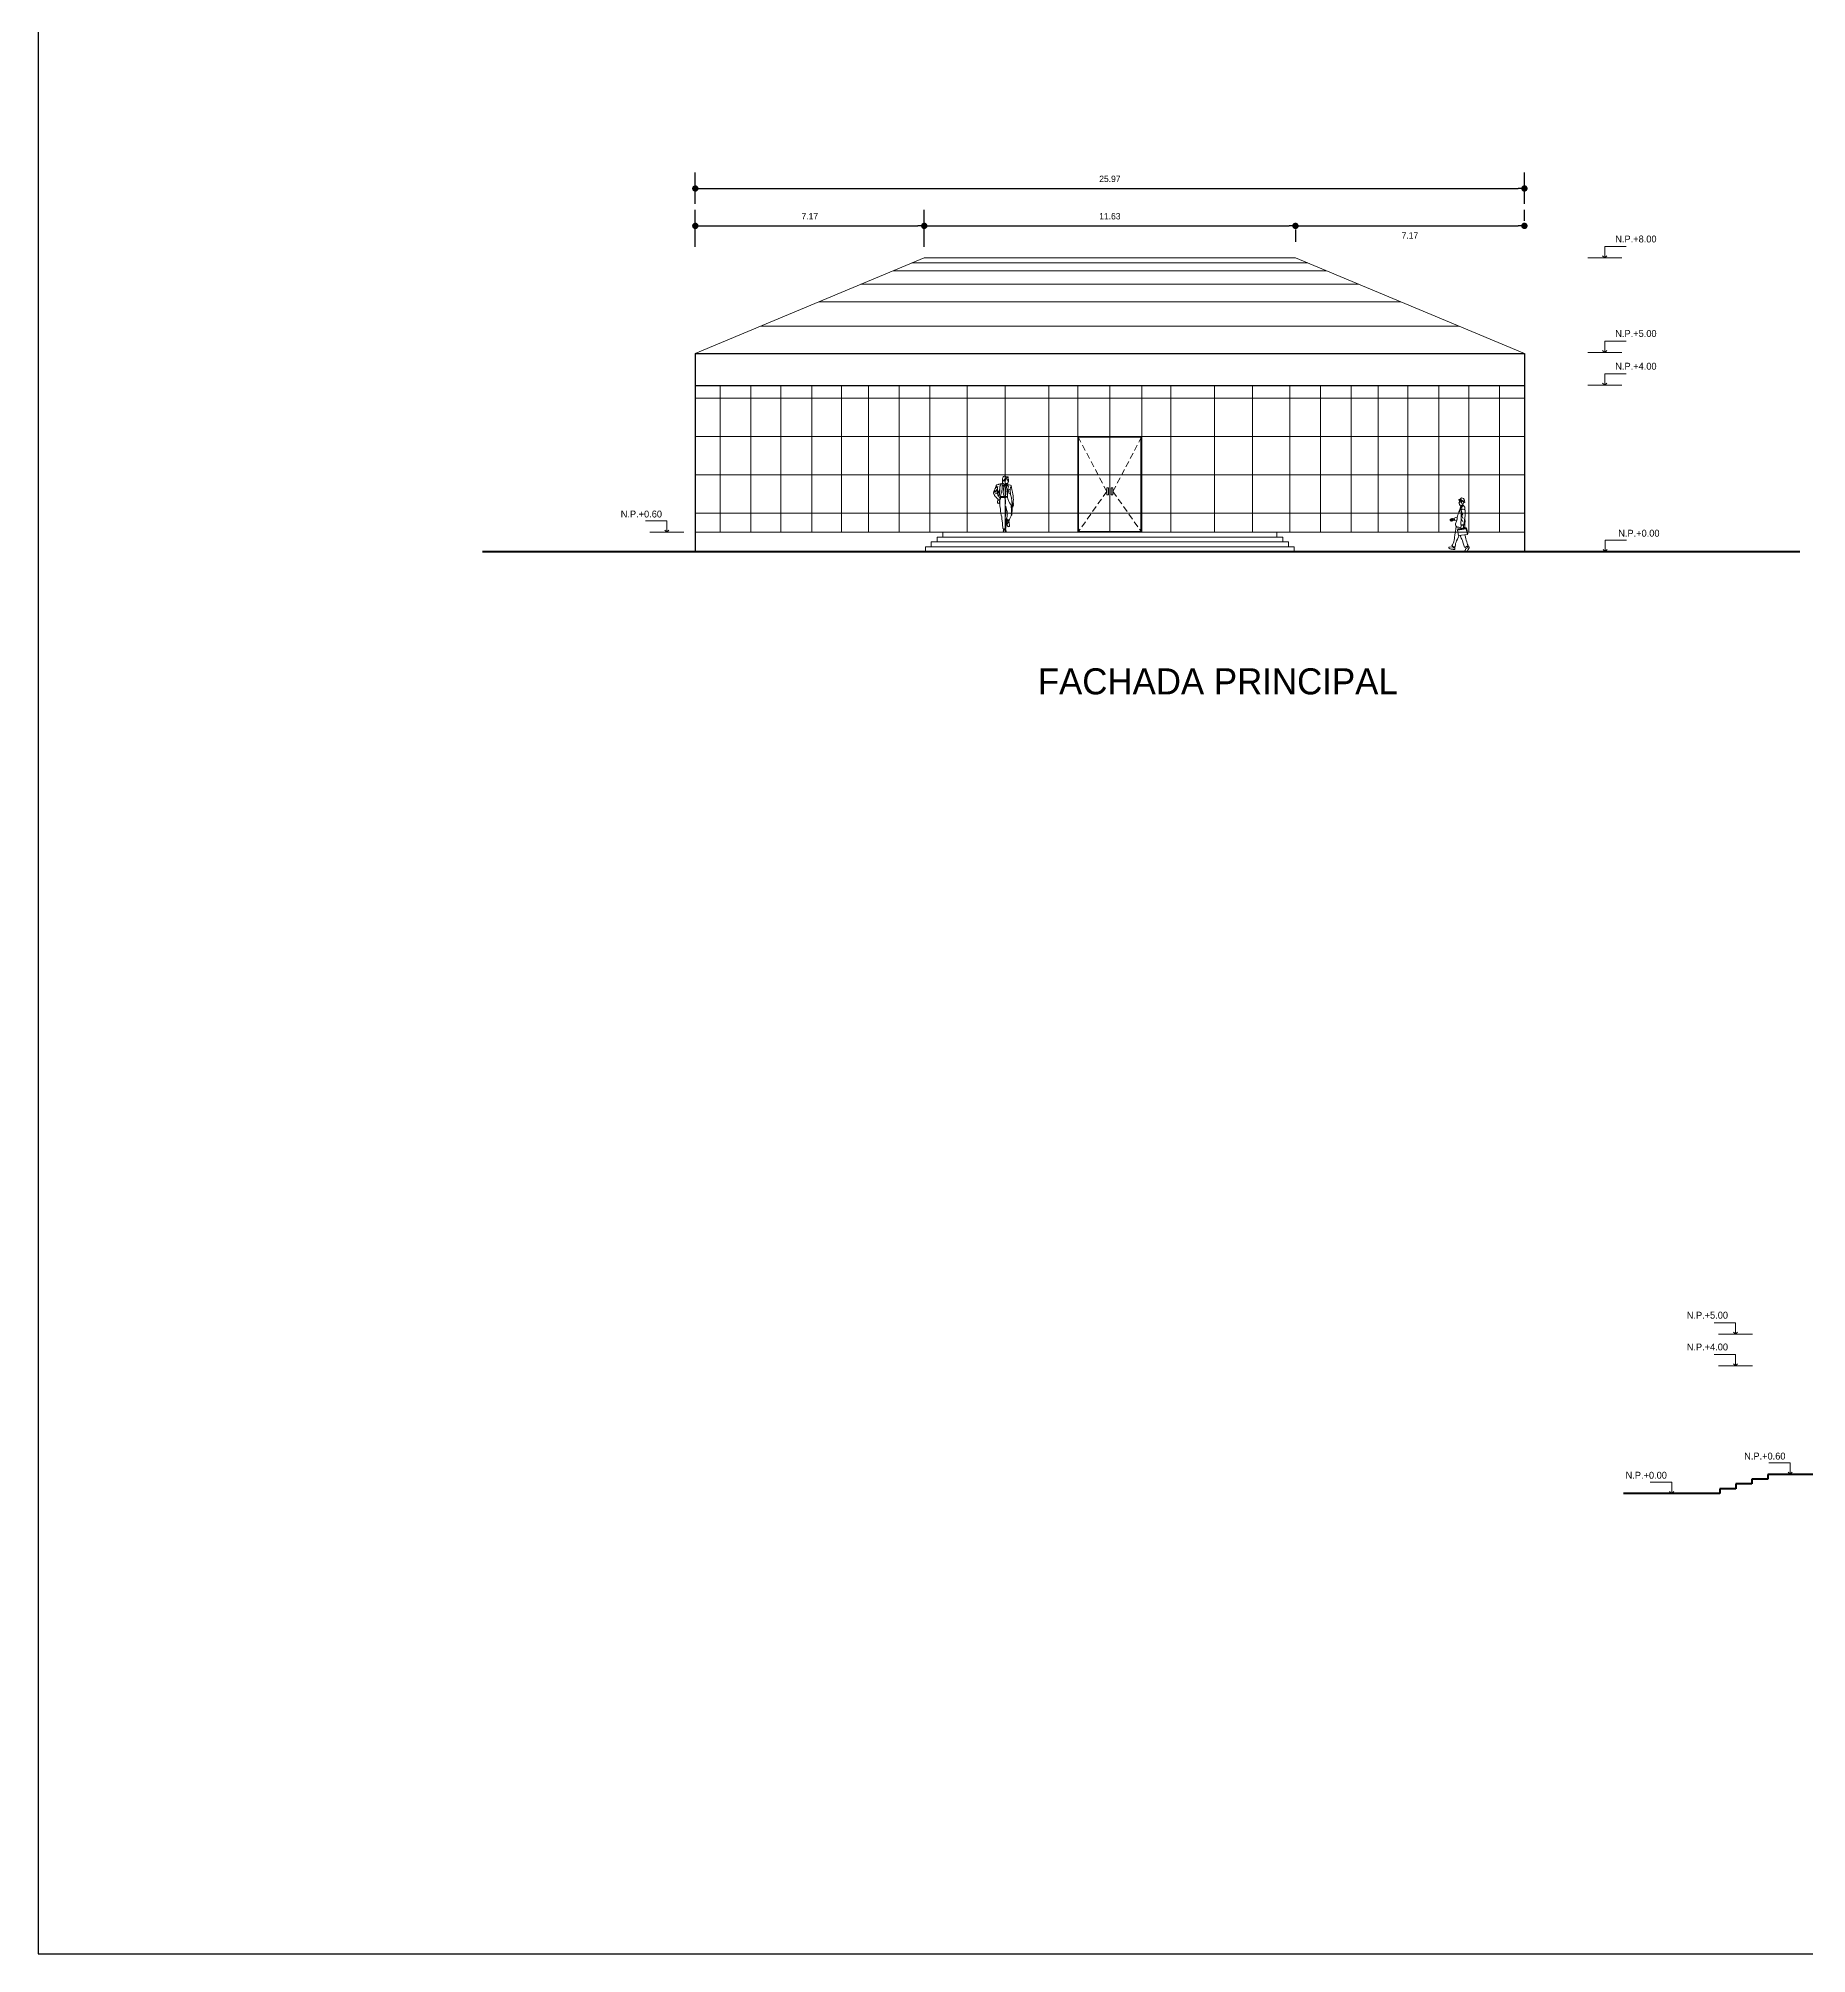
# Model space of a CAD drawing. Header units: millimetres. Extents: x 291 to 670, y 42 to 304.
# Drawn here: x 290.6 to 346, y 183.7 to 243.7 of the extents above; entities that cross this region are included whole.
import ezdxf

# ---------------------------------------------------------------- set-up
doc = ezdxf.new("R2010")
doc.units = ezdxf.units.MM
doc.linetypes.add('ACAD_ISO04W100', pattern=[30, 24, -3, 0, -3])
doc.linetypes.add('DASHED2', pattern=[9.525, 6.35, -3.175])
doc.layers.get('0').update_dxf_attribs({"lineweight": 5})
for name, color, linetype, lineweight in [('eje', 8, 'ACAD_ISO04W100', 13), ('escaleras', 3, 'Continuous', 15), ('muebles', 2, 'Continuous', 13), ('muro', 1, 'Continuous', 25), ('trr', 11, 'Continuous', 40), ('vent', 4, 'ACAD_ISO04W100', 13)]:
    doc.layers.add(name, color=color, linetype=linetype, lineweight=lineweight)
doc.dimstyles.new('cota1', dxfattribs={"dimtxt": 0.3, "dimasz": 0.3, "dimexe": 0.5, "dimexo": 0.2, "dimgap": 0.3, "dimtad": 2, "dimtih": 1, "dimtoh": 1, "dimdsep": 46, "dimtxsty": 'Standard', "dimblk": 'DOT', "dimcen": 0.5, "dimadec": 0, "dimazin": 0, "dimtfac": 1, "dimtmove": 0, "dimatfit": 3, "dimldrblk": 'DOT', "dimfxl": 1, "dimarcsym": 0})

# ---------------------------------------------------------------- blocks, each defined once
blk = doc.blocks.new('_Dot')
at = {"color": 0, "linetype": 'Continuous', "lineweight": -2}
blk.add_line((-0.5, 0), (-1, 0), dxfattribs=at)
at = {"color": 0, "linetype": 'Continuous', "const_width": 0.5}
blk.add_lwpolyline([(-0.25, 0, 1), (0.25, 0, 1)], format="xyb", close=True, dxfattribs=at)
blk = doc.blocks.new('*D17')
at = {"color": 0, "linetype": 'Continuous', "lineweight": -2}
for p, q in [((311.146, 237.119), (311.146, 238.275)), ((318.318, 237.119), (318.318, 238.275)), ((311.346, 237.775), (318.118, 237.775))]:
    blk.add_line(p, q, dxfattribs=at)
at = {"layer": 'Defpoints', "color": 0, "linetype": 'Continuous'}
for p in [(318.318, 237.775), (311.146, 236.919), (318.318, 236.919)]:
    blk.add_point(p, dxfattribs=at)
at = {"color": 0, "linetype": 'Continuous', "lineweight": -2, "xscale": 0.2, "yscale": 0.2, "zscale": 0.2, "rotation": 180}
blk.add_blockref('_Dot', (311.146, 237.775), dxfattribs=at)
at = {"color": 0, "linetype": 'Continuous', "lineweight": -2, "xscale": 0.2, "yscale": 0.2, "zscale": 0.2}
blk.add_blockref('_Dot', (318.318, 237.775), dxfattribs=at)
at = {"color": 0, "linetype": 'Continuous', "insert": (314.732, 238.075), "char_height": 0.2, "attachment_point": 5}
blk.add_mtext('7.17', dxfattribs=at)
blk = doc.blocks.new('*D18')
at = {"color": 0, "linetype": 'Continuous', "lineweight": -2}
for p, q in [((318.318, 237.119), (318.318, 238.275)), ((318.518, 237.775), (329.746, 237.775)), ((329.946, 237.66), (329.946, 237.275))]:
    blk.add_line(p, q, dxfattribs=at)
at = {"layer": 'Defpoints', "color": 0, "linetype": 'Continuous'}
for p in [(329.946, 237.86), (329.946, 237.775), (318.318, 236.919)]:
    blk.add_point(p, dxfattribs=at)
at = {"color": 0, "linetype": 'Continuous', "lineweight": -2, "xscale": 0.2, "yscale": 0.2, "zscale": 0.2, "rotation": 180}
blk.add_blockref('_Dot', (318.318, 237.775), dxfattribs=at)
at = {"color": 0, "linetype": 'Continuous', "lineweight": -2, "xscale": 0.2, "yscale": 0.2, "zscale": 0.2}
blk.add_blockref('_Dot', (329.946, 237.775), dxfattribs=at)
at = {"color": 0, "linetype": 'Continuous', "insert": (324.132, 238.075), "char_height": 0.2, "attachment_point": 5}
blk.add_mtext('11.63', dxfattribs=at)
blk = doc.blocks.new('*D19')
at = {"color": 0, "linetype": 'Continuous', "lineweight": -2}
for p, q in [((337.118, 237.932), (337.118, 238.275)), ((329.946, 237.66), (329.946, 237.275)), ((330.146, 237.775), (336.918, 237.775))]:
    blk.add_line(p, q, dxfattribs=at)
at = {"layer": 'Defpoints', "color": 0, "linetype": 'Continuous'}
for p in [(329.946, 237.86), (337.118, 237.775), (337.118, 237.732)]:
    blk.add_point(p, dxfattribs=at)
at = {"color": 0, "linetype": 'Continuous', "lineweight": -2, "xscale": 0.2, "yscale": 0.2, "zscale": 0.2, "rotation": 180}
blk.add_blockref('_Dot', (329.946, 237.775), dxfattribs=at)
at = {"color": 0, "linetype": 'Continuous', "lineweight": -2, "xscale": 0.2, "yscale": 0.2, "zscale": 0.2}
blk.add_blockref('_Dot', (337.118, 237.775), dxfattribs=at)
at = {"color": 0, "linetype": 'Continuous', "insert": (333.532, 237.475), "char_height": 0.2, "attachment_point": 5}
blk.add_mtext('7.17', dxfattribs=at)
blk = doc.blocks.new('*D20')
at = {"color": 0, "linetype": 'Continuous', "lineweight": -2}
for p, q in [((311.146, 238.464), (311.146, 239.446)), ((337.118, 238.464), (337.118, 239.446)), ((311.346, 238.946), (336.918, 238.946))]:
    blk.add_line(p, q, dxfattribs=at)
at = {"layer": 'Defpoints', "color": 0, "linetype": 'Continuous'}
for p in [(337.118, 238.946), (311.146, 238.264), (337.118, 238.264)]:
    blk.add_point(p, dxfattribs=at)
at = {"color": 0, "linetype": 'Continuous', "lineweight": -2, "xscale": 0.2, "yscale": 0.2, "zscale": 0.2, "rotation": 180}
blk.add_blockref('_Dot', (311.146, 238.946), dxfattribs=at)
at = {"color": 0, "linetype": 'Continuous', "lineweight": -2, "xscale": 0.2, "yscale": 0.2, "zscale": 0.2}
blk.add_blockref('_Dot', (337.118, 238.946), dxfattribs=at)
at = {"color": 0, "linetype": 'Continuous', "insert": (324.132, 239.246), "char_height": 0.2, "attachment_point": 5}
blk.add_mtext('25.97', dxfattribs=at)

msp = doc.modelspace()

# ---------------------------------------------------------------- linework, layer by layer
at = {"linetype": 'Continuous'}
for p, q in [((339.633, 236.771), (339.633, 237.127)), ((339.633, 237.127), (340.302, 237.127)), ((339.1, 236.771), (340.166, 236.771)), ((339.633, 236.771), (339.569, 236.836)), ((339.633, 236.771), (339.697, 236.836)), ((339.633, 233.81), (339.633, 234.166)), ((339.633, 234.166), (340.302, 234.166)), ((339.1, 233.81), (340.166, 233.81)), ((339.633, 233.81), (339.569, 233.874)), ((339.633, 233.81), (339.697, 233.874)), ((339.633, 232.785), (339.569, 232.85)), ((339.633, 233.141), (340.302, 233.141)), ((339.633, 232.785), (339.633, 233.141)), ((339.633, 232.785), (339.697, 232.85)), ((339.1, 232.785), (340.166, 232.785)), ((309.584, 228.532), (310.252, 228.532)), ((309.719, 228.176), (310.786, 228.176)), ((310.252, 228.176), (310.188, 228.24)), ((310.252, 228.176), (310.252, 228.532)), ((310.252, 228.176), (310.316, 228.24)), ((339.647, 227.576), (339.583, 227.64)), ((339.647, 227.576), (339.647, 227.932)), ((339.647, 227.932), (340.316, 227.932)), ((339.647, 227.576), (339.712, 227.64)), ((343.063, 203.414), (343.731, 203.414)), ((343.731, 203.058), (343.731, 203.414)), ((343.198, 203.058), (344.265, 203.058)), ((343.731, 203.058), (343.667, 203.123)), ((343.731, 203.058), (343.796, 203.123)), ((343.063, 202.419), (343.731, 202.419)), ((343.731, 202.063), (343.731, 202.419)), ((343.198, 202.063), (344.265, 202.063)), ((343.731, 202.063), (343.667, 202.127)), ((343.731, 202.063), (343.796, 202.127)), ((344.776, 199.022), (345.445, 199.022)), ((345.445, 198.666), (345.381, 198.73)), ((345.445, 198.666), (345.445, 199.022)), ((345.445, 198.666), (345.509, 198.73)), ((341.062, 198.422), (341.731, 198.422)), ((341.731, 198.066), (341.667, 198.13)), ((341.731, 198.066), (341.731, 198.422)), ((341.731, 198.066), (341.795, 198.13))]:
    msp.add_line(p, q, dxfattribs=at)
at = {"linetype": 'DASHED2', "ltscale": 0.03}
for p, q in [((324.036, 229.456), (323.132, 231.176)), ((324.228, 229.456), (325.132, 231.176)), ((324.036, 229.456), (323.132, 228.176)), ((324.228, 229.456), (325.131, 228.176))]:
    msp.add_line(p, q, dxfattribs=at)
at = {"layer": 'Defpoints'}
msp.add_lwpolyline([(290.565, 183.651), (470.565, 183.651), (470.565, 303.651), (290.565, 303.651)], close=True, dxfattribs=at)
at = {"layer": 'escaleras'}
for p, q in [((318.318, 236.776), (311.146, 233.776)), ((317.932, 236.615), (330.332, 236.615)), ((329.946, 236.776), (318.318, 236.776)), ((329.946, 236.776), (337.118, 233.776)), ((316.328, 235.944), (331.936, 235.944)), ((317.349, 236.371), (330.915, 236.371)), ((315.016, 235.395), (333.248, 235.395)), ((313.193, 234.632), (335.071, 234.632)), ((311.146, 228.176), (337.118, 228.176)), ((318.717, 228.026), (329.547, 228.026)), ((318.717, 228.026), (318.717, 227.876)), ((318.898, 228.176), (318.898, 228.026)), ((329.366, 228.176), (329.366, 228.026)), ((329.547, 228.026), (329.547, 227.876)), ((318.354, 227.726), (329.909, 227.726)), ((318.354, 227.726), (318.354, 227.576)), ((318.536, 227.876), (329.728, 227.876)), ((318.536, 227.876), (318.536, 227.726)), ((329.728, 227.876), (329.728, 227.726)), ((329.909, 227.726), (329.909, 227.576))]:
    msp.add_line(p, q, dxfattribs=at)
at = {"layer": 'muebles'}
for p, q in [((320.768, 229.837), (320.769, 229.865)), ((320.772, 229.811), (320.768, 229.837)), ((320.769, 229.865), (320.775, 229.885)), ((320.771, 229.783), (320.772, 229.811)), ((320.775, 229.885), (320.79, 229.909)), ((320.798, 229.8), (320.787, 229.791)), ((320.79, 229.909), (320.805, 229.922)), ((320.814, 229.812), (320.798, 229.8)), ((320.805, 229.922), (320.82, 229.933)), ((320.822, 229.824), (320.814, 229.812)), ((320.82, 229.933), (320.829, 229.936)), ((320.83, 229.835), (320.822, 229.824)), ((320.822, 229.803), (320.823, 229.817)), ((320.823, 229.793), (320.822, 229.803)), ((320.823, 229.817), (320.827, 229.828)), ((320.827, 229.828), (320.835, 229.837)), ((320.829, 229.936), (320.854, 229.931)), ((320.844, 229.836), (320.83, 229.835)), ((320.839, 229.819), (320.837, 229.81)), ((320.837, 229.81), (320.841, 229.803)), ((320.841, 229.803), (320.84, 229.799)), ((320.853, 229.828), (320.844, 229.836)), ((320.861, 229.812), (320.853, 229.828)), ((320.854, 229.931), (320.874, 229.918)), ((320.868, 229.812), (320.861, 229.812)), ((320.873, 229.82), (320.868, 229.812)), ((320.875, 229.831), (320.873, 229.82)), ((320.874, 229.918), (320.896, 229.916)), ((320.878, 229.869), (320.875, 229.859)), ((320.875, 229.859), (320.881, 229.85)), ((320.885, 229.843), (320.875, 229.831)), ((320.889, 229.875), (320.878, 229.869)), ((320.881, 229.85), (320.885, 229.843)), ((320.9, 229.879), (320.889, 229.875)), ((320.896, 229.916), (320.921, 229.914)), ((320.915, 229.886), (320.9, 229.879)), ((320.926, 229.885), (320.915, 229.886)), ((320.919, 229.813), (320.927, 229.81)), ((320.921, 229.914), (320.938, 229.913)), ((320.926, 229.807), (320.922, 229.81)), ((320.924, 229.832), (320.934, 229.837)), ((320.94, 229.88), (320.926, 229.885)), ((320.928, 229.803), (320.926, 229.807)), ((320.927, 229.81), (320.937, 229.811)), ((320.932, 229.807), (320.928, 229.803)), ((320.937, 229.811), (320.932, 229.807)), ((320.934, 229.837), (320.939, 229.836)), ((320.937, 229.879), (320.948, 229.86)), ((320.938, 229.913), (320.948, 229.902)), ((320.939, 229.836), (320.943, 229.829)), ((320.949, 229.89), (320.94, 229.88)), ((320.943, 229.829), (320.944, 229.82)), ((320.948, 229.902), (320.949, 229.89)), ((320.948, 229.86), (320.954, 229.841)), ((320.954, 229.841), (320.953, 229.818)), ((320.953, 229.818), (320.956, 229.805)), ((320.956, 229.805), (320.959, 229.792)), ((320.488, 229.416), (320.486, 229.39)), ((320.486, 229.39), (320.495, 229.367)), ((320.502, 229.451), (320.488, 229.416)), ((320.495, 229.367), (320.522, 229.325)), ((320.513, 229.49), (320.502, 229.451)), ((320.527, 229.53), (320.513, 229.49)), ((320.544, 229.378), (320.52, 229.375)), ((320.522, 229.426), (320.561, 229.451)), ((320.526, 229.435), (320.522, 229.426)), ((320.522, 229.325), (320.55, 229.291)), ((320.543, 229.452), (320.526, 229.435)), ((320.551, 229.576), (320.527, 229.53)), ((320.54, 229.55), (320.567, 229.583)), ((320.56, 229.472), (320.543, 229.452)), ((320.573, 229.39), (320.544, 229.378)), ((320.55, 229.291), (320.571, 229.273)), ((320.567, 229.612), (320.551, 229.576)), ((320.568, 229.486), (320.56, 229.472)), ((320.561, 229.451), (320.583, 229.466)), ((320.575, 229.642), (320.567, 229.612)), ((320.567, 229.583), (320.592, 229.601)), ((320.591, 229.521), (320.568, 229.486)), ((320.571, 229.273), (320.596, 229.248)), ((320.59, 229.403), (320.573, 229.39)), ((320.593, 229.661), (320.575, 229.642)), ((320.583, 229.466), (320.599, 229.474)), ((320.601, 229.432), (320.59, 229.403)), ((320.592, 229.601), (320.603, 229.609)), ((320.606, 229.661), (320.593, 229.661)), ((320.596, 229.248), (320.619, 229.231)), ((320.597, 229.431), (320.614, 229.382)), ((320.607, 229.459), (320.601, 229.432)), ((320.64, 229.671), (320.606, 229.661)), ((320.611, 229.484), (320.607, 229.459)), ((320.616, 229.514), (320.611, 229.484)), ((320.618, 229.611), (320.612, 229.58)), ((320.612, 229.58), (320.615, 229.549)), ((320.615, 229.493), (320.613, 229.503)), ((320.614, 229.382), (320.622, 229.351)), ((320.615, 229.549), (320.616, 229.514)), ((320.62, 229.46), (320.615, 229.493)), ((320.619, 229.231), (320.636, 229.21)), ((320.619, 229.18), (320.622, 229.225)), ((320.626, 229.425), (320.62, 229.46)), ((320.622, 229.351), (320.627, 229.326)), ((320.626, 229.392), (320.626, 229.425)), ((320.637, 229.364), (320.626, 229.392)), ((320.627, 229.326), (320.635, 229.31)), ((320.635, 229.31), (320.66, 229.294)), ((320.636, 229.21), (320.647, 229.193)), ((320.653, 229.323), (320.637, 229.364)), ((320.658, 229.682), (320.64, 229.671)), ((320.667, 229.289), (320.653, 229.323)), ((320.665, 229.489), (320.655, 229.453)), ((320.655, 229.453), (320.655, 229.401)), ((320.672, 229.686), (320.658, 229.682)), ((320.66, 229.294), (320.665, 229.291)), ((320.683, 229.533), (320.665, 229.489)), ((320.683, 229.24), (320.667, 229.289)), ((320.669, 229.195), (320.682, 229.206)), ((320.691, 229.69), (320.672, 229.686)), ((320.673, 229.326), (320.675, 229.386)), ((320.675, 229.386), (320.685, 229.443)), ((320.675, 229.201), (320.69, 229.176)), ((320.682, 229.206), (320.693, 229.21)), ((320.683, 229.626), (320.701, 229.663)), ((320.695, 229.63), (320.683, 229.626)), ((320.683, 229.538), (320.684, 229.574)), ((320.685, 229.486), (320.683, 229.538)), ((320.703, 229.22), (320.683, 229.24)), ((320.684, 229.605), (320.7, 229.622)), ((320.684, 229.574), (320.684, 229.605)), ((320.685, 229.443), (320.685, 229.486)), ((320.717, 229.691), (320.691, 229.69)), ((320.693, 229.21), (320.698, 229.199)), ((320.714, 229.633), (320.695, 229.63)), ((320.7, 229.622), (320.714, 229.633)), ((320.701, 229.663), (320.714, 229.683)), ((320.705, 229.245), (320.703, 229.22)), ((320.709, 229.28), (320.705, 229.245)), ((320.711, 229.312), (320.709, 229.28)), ((320.715, 229.348), (320.711, 229.312)), ((320.711, 229.262), (320.826, 229.263)), ((320.713, 229.294), (320.793, 229.293)), ((320.714, 229.683), (320.724, 229.694)), ((320.726, 229.389), (320.715, 229.348)), ((320.748, 229.697), (320.717, 229.691)), ((320.736, 229.43), (320.726, 229.389)), ((320.744, 229.477), (320.736, 229.43)), ((320.754, 229.537), (320.744, 229.477)), ((320.756, 229.71), (320.752, 229.694)), ((320.752, 229.694), (320.767, 229.657)), ((320.758, 229.59), (320.754, 229.537)), ((320.768, 229.732), (320.756, 229.71)), ((320.756, 229.686), (320.759, 229.633)), ((320.759, 229.633), (320.758, 229.59)), ((320.767, 229.741), (320.773, 229.756)), ((320.771, 229.724), (320.767, 229.741)), ((320.767, 229.657), (320.786, 229.631)), ((320.782, 229.713), (320.771, 229.724)), ((320.775, 229.784), (320.773, 229.783)), ((320.773, 229.756), (320.774, 229.771)), ((320.774, 229.771), (320.777, 229.784)), ((320.787, 229.791), (320.775, 229.784)), ((320.8, 229.697), (320.782, 229.713)), ((320.786, 229.631), (320.798, 229.622)), ((320.797, 229.526), (320.791, 229.435)), ((320.791, 229.435), (320.796, 229.368)), ((320.793, 229.293), (320.858, 229.297)), ((320.796, 229.368), (320.809, 229.334)), ((320.814, 229.622), (320.797, 229.526)), ((320.798, 229.622), (320.829, 229.675)), ((320.821, 229.677), (320.8, 229.697)), ((320.809, 229.644), (320.819, 229.62)), ((320.809, 229.334), (320.824, 229.31)), ((320.819, 229.62), (320.843, 229.624)), ((320.835, 229.674), (320.821, 229.677)), ((320.83, 229.786), (320.823, 229.793)), ((320.824, 229.31), (320.834, 229.292)), ((320.826, 229.263), (320.828, 229.253)), ((320.828, 229.253), (320.873, 229.262)), ((320.839, 229.78), (320.83, 229.786)), ((320.833, 229.674), (320.851, 229.653)), ((320.834, 229.292), (320.861, 229.326)), ((320.848, 229.681), (320.835, 229.674)), ((320.849, 229.785), (320.839, 229.78)), ((320.843, 229.624), (320.86, 229.641)), ((320.851, 229.597), (320.845, 229.628)), ((320.846, 229.293), (320.854, 229.221)), ((320.872, 229.698), (320.848, 229.681)), ((320.851, 229.653), (320.866, 229.62)), ((320.861, 229.564), (320.851, 229.597)), ((320.854, 229.221), (320.859, 229.176)), ((320.858, 229.297), (320.906, 229.301)), ((320.867, 229.511), (320.861, 229.564)), ((320.861, 229.326), (320.872, 229.35)), ((320.866, 229.62), (320.878, 229.65)), ((320.87, 229.457), (320.867, 229.511)), ((320.873, 229.706), (320.87, 229.714)), ((320.87, 229.387), (320.87, 229.457)), ((320.872, 229.35), (320.87, 229.387)), ((320.883, 229.707), (320.872, 229.698)), ((320.882, 229.703), (320.873, 229.706)), ((320.873, 229.262), (320.876, 229.276)), ((320.876, 229.276), (320.928, 229.271)), ((320.878, 229.65), (320.896, 229.675)), ((320.893, 229.703), (320.882, 229.703)), ((320.903, 229.689), (320.884, 229.704)), ((320.892, 229.663), (320.898, 229.591)), ((320.906, 229.703), (320.893, 229.703)), ((320.896, 229.675), (320.903, 229.689)), ((320.896, 229.681), (320.93, 229.651)), ((320.898, 229.591), (320.907, 229.528)), ((320.905, 229.682), (320.94, 229.668)), ((320.92, 229.698), (320.906, 229.703)), ((320.906, 229.301), (320.928, 229.3)), ((320.907, 229.528), (320.913, 229.485)), ((320.913, 229.485), (320.918, 229.454)), ((320.918, 229.454), (320.923, 229.415)), ((320.937, 229.701), (320.92, 229.698)), ((320.923, 229.421), (320.921, 229.395)), ((320.925, 229.464), (320.923, 229.421)), ((320.923, 229.415), (320.925, 229.376)), ((320.925, 229.376), (320.924, 229.331)), ((320.924, 229.331), (320.926, 229.294)), ((320.934, 229.525), (320.925, 229.464)), ((320.926, 229.294), (320.926, 229.266)), ((320.926, 229.266), (320.936, 229.221)), ((320.93, 229.651), (320.946, 229.638)), ((320.946, 229.638), (320.93, 229.622)), ((320.93, 229.622), (320.953, 229.61)), ((320.953, 229.61), (320.934, 229.525)), ((320.943, 229.745), (320.936, 229.747)), ((320.938, 229.725), (320.936, 229.713)), ((320.936, 229.713), (320.937, 229.701)), ((320.936, 229.221), (320.965, 229.144)), ((320.941, 229.736), (320.938, 229.725)), ((320.945, 229.769), (320.94, 229.77)), ((320.94, 229.668), (320.982, 229.659)), ((320.947, 229.74), (320.941, 229.736)), ((320.949, 229.751), (320.943, 229.745)), ((320.957, 229.769), (320.945, 229.769)), ((320.946, 229.748), (320.947, 229.74)), ((320.956, 229.507), (320.947, 229.493)), ((320.947, 229.493), (320.952, 229.466)), ((320.951, 229.757), (320.949, 229.751)), ((320.954, 229.771), (320.951, 229.757)), ((320.952, 229.466), (320.978, 229.396)), ((320.968, 229.511), (320.956, 229.507)), ((320.961, 229.775), (320.957, 229.769)), ((320.959, 229.792), (320.961, 229.775)), ((320.984, 229.516), (320.968, 229.511)), ((320.978, 229.396), (320.992, 229.383)), ((320.982, 229.659), (321.015, 229.65)), ((321.008, 229.521), (320.984, 229.516)), ((321.008, 229.471), (321.01, 229.514)), ((321.012, 229.453), (321.008, 229.471)), ((321.01, 229.514), (321.012, 229.539)), ((321.012, 229.539), (321.016, 229.563)), ((321.017, 229.409), (321.012, 229.453)), ((321.015, 229.65), (321.036, 229.638)), ((321.016, 229.563), (321.018, 229.576)), ((321.018, 229.38), (321.017, 229.409)), ((321.018, 229.576), (321.021, 229.598)), ((321.02, 229.36), (321.018, 229.38)), ((321.031, 229.325), (321.02, 229.36)), ((321.038, 229.291), (321.031, 229.325)), ((321.036, 229.638), (321.061, 229.521)), ((321.046, 229.254), (321.038, 229.291)), ((321.052, 229.222), (321.046, 229.254)), ((321.061, 229.184), (321.052, 229.222)), ((321.061, 229.521), (321.082, 229.434)), ((321.082, 229.434), (321.095, 229.374)), ((321.095, 229.374), (321.101, 229.317)), ((321.101, 229.317), (321.106, 229.244)), ((321.106, 229.244), (321.111, 229.188)), ((335.144, 229.254), (335.094, 229.199)), ((320.613, 229.126), (320.619, 229.18)), ((320.613, 229.087), (320.613, 229.126)), ((320.633, 229.085), (320.613, 229.087)), ((320.649, 229.078), (320.633, 229.085)), ((320.647, 229.193), (320.656, 229.176)), ((320.662, 229.074), (320.649, 229.078)), ((320.656, 229.176), (320.669, 229.195)), ((320.667, 229.098), (320.662, 229.074)), ((320.674, 229.134), (320.667, 229.098)), ((320.683, 229.186), (320.674, 229.134)), ((320.687, 229.059), (320.686, 229.032)), ((320.686, 229.032), (320.686, 229.004)), ((320.686, 229.004), (320.692, 228.954)), ((320.69, 229.101), (320.687, 229.059)), ((320.689, 229.173), (320.688, 229.144)), ((320.688, 229.144), (320.69, 229.101)), ((320.698, 229.199), (320.689, 229.173)), ((320.692, 228.954), (320.703, 228.901)), ((320.703, 228.901), (320.711, 228.838)), ((320.711, 228.838), (320.721, 228.772)), ((320.721, 228.772), (320.729, 228.715)), ((320.729, 228.715), (320.744, 228.659)), ((320.744, 228.659), (320.752, 228.589)), ((320.856, 228.64), (320.86, 228.683)), ((320.857, 228.602), (320.856, 228.64)), ((320.858, 228.568), (320.857, 228.602)), ((320.859, 229.176), (320.858, 229.141)), ((320.858, 229.141), (320.861, 229.117)), ((320.861, 229.117), (320.858, 229.071)), ((320.86, 228.683), (320.864, 228.719)), ((320.864, 228.719), (320.866, 228.753)), ((320.866, 228.753), (320.868, 228.786)), ((320.868, 228.786), (320.871, 228.81)), ((320.871, 228.836), (320.872, 228.897)), ((320.871, 228.81), (320.871, 228.836)), ((320.872, 228.991), (320.888, 228.931)), ((320.872, 228.965), (320.872, 228.991)), ((320.872, 228.942), (320.872, 228.965)), ((320.872, 228.897), (320.872, 228.942)), ((320.888, 228.931), (320.902, 228.864)), ((320.896, 228.603), (320.891, 228.58)), ((320.903, 228.622), (320.893, 228.606)), ((320.893, 228.606), (320.906, 228.584)), ((320.902, 228.864), (320.91, 228.826)), ((320.909, 228.64), (320.903, 228.622)), ((320.911, 228.671), (320.909, 228.64)), ((320.91, 228.826), (320.916, 228.796)), ((320.917, 228.783), (320.91, 228.77)), ((320.91, 228.77), (320.927, 228.752)), ((320.919, 228.74), (320.911, 228.671)), ((320.916, 228.796), (320.917, 228.783)), ((320.927, 228.752), (320.919, 228.74)), ((320.965, 229.144), (320.991, 229.095)), ((320.986, 228.573), (320.999, 228.61)), ((320.991, 229.095), (321.015, 229.06)), ((320.999, 228.61), (321.019, 228.65)), ((321.015, 229.06), (321.033, 229.035)), ((321.019, 228.65), (321.04, 228.69)), ((321.033, 229.035), (321.046, 229.027)), ((321.036, 228.748), (321.044, 228.772)), ((321.049, 228.748), (321.036, 228.748)), ((321.039, 229.003), (321.044, 229.023)), ((321.04, 228.989), (321.039, 229.003)), ((321.042, 228.955), (321.04, 228.989)), ((321.04, 228.69), (321.051, 228.72)), ((321.046, 228.909), (321.042, 228.955)), ((321.044, 228.772), (321.048, 228.805)), ((321.046, 229.027), (321.058, 229.026)), ((321.048, 228.875), (321.046, 228.909)), ((321.056, 228.725), (321.047, 228.716)), ((321.049, 228.858), (321.048, 228.875)), ((321.048, 228.805), (321.049, 228.837)), ((321.049, 228.837), (321.049, 228.858)), ((321.056, 228.741), (321.049, 228.748)), ((321.051, 228.72), (321.056, 228.741)), ((321.064, 228.748), (321.056, 228.725)), ((321.058, 229.026), (321.063, 229.047)), ((321.063, 229.16), (321.061, 229.184)), ((321.065, 229.131), (321.063, 229.16)), ((321.063, 229.047), (321.066, 229.073)), ((321.063, 229.029), (321.069, 228.95)), ((321.066, 228.796), (321.064, 228.767)), ((321.064, 228.767), (321.064, 228.748)), ((321.066, 229.106), (321.065, 229.131)), ((321.068, 229.088), (321.066, 229.106)), ((321.066, 229.073), (321.068, 229.088)), ((321.072, 228.851), (321.066, 228.796)), ((321.082, 229.078), (321.068, 229.09)), ((321.078, 229.002), (321.068, 228.992)), ((321.069, 229.103), (321.089, 229.098)), ((321.069, 228.95), (321.071, 228.911)), ((321.071, 228.911), (321.072, 228.851)), ((321.081, 229.012), (321.078, 229.002)), ((321.08, 229.058), (321.081, 229.033)), ((321.084, 229.056), (321.08, 229.058)), ((321.081, 229.033), (321.081, 229.012)), ((321.099, 229.073), (321.082, 229.078)), ((321.091, 229.04), (321.084, 229.056)), ((321.087, 228.974), (321.091, 228.99)), ((321.089, 228.962), (321.087, 228.974)), ((321.089, 229.098), (321.101, 229.089)), ((321.097, 228.972), (321.089, 228.962)), ((321.095, 229.022), (321.091, 229.04)), ((321.091, 228.99), (321.097, 229.004)), ((321.097, 229.004), (321.095, 229.022)), ((321.106, 228.99), (321.097, 228.972)), ((321.103, 229.113), (321.099, 229.086)), ((321.11, 229.074), (321.099, 229.073)), ((321.101, 229.089), (321.11, 229.074)), ((321.108, 229.147), (321.103, 229.113)), ((321.116, 229.019), (321.106, 228.99)), ((321.107, 229.078), (321.114, 229.04)), ((321.111, 229.188), (321.108, 229.147)), ((321.114, 229.04), (321.116, 229.019)), ((334.904, 228.602), (334.869, 228.607)), ((334.906, 228.607), (334.917, 228.607)), ((335.019, 228.663), (334.916, 228.617)), ((335.097, 228.893), (335.061, 228.82)), ((335.061, 228.82), (335.067, 228.807)), ((335.07, 229.105), (335.086, 229.125)), ((335.083, 229.136), (335.08, 229.152)), ((335.119, 229.021), (335.08, 229.029)), ((335.124, 229.003), (335.097, 228.893)), ((335.117, 229.122), (335.124, 229.155)), ((335.147, 229.122), (335.117, 229.122)), ((335.193, 229.052), (335.124, 229.003)), ((335.124, 229.003), (335.125, 229.014)), ((335.137, 228.633), (335.127, 228.416)), ((335.133, 228.827), (335.137, 228.633)), ((335.165, 228.74), (335.14, 228.722)), ((335.14, 228.722), (335.2, 228.606)), ((335.142, 228.843), (335.183, 228.755)), ((335.154, 228.959), (335.144, 228.963)), ((335.144, 228.963), (335.144, 228.95)), ((335.147, 229.087), (335.151, 229.108)), ((335.2, 229.072), (335.147, 229.087)), ((335.189, 228.714), (335.165, 228.74)), ((335.183, 228.755), (335.189, 228.714)), ((335.193, 229.052), (335.2, 229.073)), ((335.203, 229.029), (335.193, 229.052)), ((335.21, 229.016), (335.203, 229.029)), ((335.21, 229.016), (335.24, 228.979)), ((335.217, 228.413), (335.263, 228.704)), ((335.24, 229.175), (335.22, 229.118)), ((335.246, 229.13), (335.228, 229.139)), ((335.24, 228.979), (335.25, 228.959)), ((335.25, 228.959), (335.25, 228.926)), ((335.25, 228.926), (335.253, 228.896)), ((335.253, 228.896), (335.26, 228.86)), ((335.263, 228.704), (335.267, 228.815)), ((320.752, 228.589), (320.759, 228.532)), ((320.759, 228.532), (320.764, 228.463)), ((320.764, 228.463), (320.768, 228.416)), ((320.768, 228.416), (320.771, 228.38)), ((320.771, 228.38), (320.779, 228.347)), ((320.781, 228.32), (320.776, 228.292)), ((320.776, 228.292), (320.806, 228.28)), ((320.779, 228.347), (320.781, 228.32)), ((320.79, 228.178), (320.792, 228.184)), ((320.801, 228.176), (320.79, 228.178)), ((320.792, 228.214), (320.797, 228.224)), ((320.795, 228.2), (320.792, 228.214)), ((320.792, 228.184), (320.796, 228.19)), ((320.796, 228.19), (320.795, 228.2)), ((320.797, 228.224), (320.802, 228.234)), ((320.798, 228.186), (320.824, 228.183)), ((320.799, 228.241), (320.81, 228.25)), ((320.8, 228.26), (320.8, 228.279)), ((320.803, 228.246), (320.8, 228.26)), ((320.821, 228.176), (320.801, 228.176)), ((320.802, 228.234), (320.803, 228.246)), ((320.806, 228.28), (320.835, 228.286)), ((320.81, 228.25), (320.83, 228.253)), ((320.844, 228.176), (320.821, 228.176)), ((320.824, 228.183), (320.846, 228.185)), ((320.83, 228.253), (320.843, 228.243)), ((320.835, 228.286), (320.857, 228.292)), ((320.843, 228.243), (320.85, 228.24)), ((320.868, 228.176), (320.844, 228.176)), ((320.846, 228.185), (320.865, 228.192)), ((320.85, 228.24), (320.857, 228.245)), ((320.857, 228.529), (320.858, 228.568)), ((320.861, 228.487), (320.857, 228.529)), ((320.857, 228.292), (320.876, 228.296)), ((320.857, 228.245), (320.876, 228.254)), ((320.868, 228.45), (320.861, 228.487)), ((320.866, 228.283), (320.865, 228.266)), ((320.865, 228.266), (320.874, 228.252)), ((320.865, 228.192), (320.877, 228.203)), ((320.87, 228.418), (320.868, 228.45)), ((320.883, 228.183), (320.868, 228.176)), ((320.872, 228.389), (320.87, 228.418)), ((320.878, 228.349), (320.872, 228.389)), ((320.874, 228.252), (320.877, 228.237)), ((320.875, 228.568), (320.882, 228.583)), ((320.876, 228.549), (320.875, 228.568)), ((320.875, 228.528), (320.879, 228.557)), ((320.877, 228.503), (320.875, 228.528)), ((320.876, 228.254), (320.875, 228.254)), ((320.884, 228.527), (320.876, 228.549)), ((320.876, 228.296), (320.878, 228.349)), ((320.889, 228.487), (320.877, 228.503)), ((320.878, 228.222), (320.877, 228.252)), ((320.877, 228.237), (320.878, 228.22)), ((320.877, 228.203), (320.878, 228.222)), ((320.878, 228.22), (320.881, 228.209)), ((320.881, 228.209), (320.884, 228.198)), ((320.882, 228.583), (320.892, 228.596)), ((320.884, 228.198), (320.883, 228.183)), ((320.894, 228.51), (320.884, 228.527)), ((320.898, 228.49), (320.889, 228.487)), ((320.891, 228.58), (320.902, 228.555)), ((320.905, 228.491), (320.894, 228.51)), ((320.907, 228.471), (320.898, 228.49)), ((320.912, 228.541), (320.901, 228.565)), ((320.902, 228.555), (320.921, 228.539)), ((320.911, 228.47), (320.905, 228.491)), ((320.905, 228.428), (320.907, 228.452)), ((320.909, 228.412), (320.905, 228.428)), ((320.906, 228.584), (320.929, 228.568)), ((320.907, 228.452), (320.907, 228.471)), ((320.916, 228.372), (320.909, 228.412)), ((320.914, 228.442), (320.911, 228.47)), ((320.921, 228.523), (320.912, 228.541)), ((320.914, 228.444), (320.922, 228.454)), ((320.914, 228.422), (320.914, 228.444)), ((320.916, 228.403), (320.914, 228.422)), ((320.926, 228.375), (320.916, 228.403)), ((320.931, 228.359), (320.916, 228.372)), ((320.921, 228.539), (320.941, 228.531)), ((320.941, 228.497), (320.921, 228.523)), ((320.922, 228.454), (320.929, 228.462)), ((320.944, 228.36), (320.926, 228.375)), ((320.929, 228.568), (320.952, 228.567)), ((320.957, 228.345), (320.931, 228.359)), ((320.941, 228.531), (320.965, 228.535)), ((320.962, 228.47), (320.941, 228.497)), ((320.968, 228.353), (320.944, 228.36)), ((320.952, 228.567), (320.971, 228.568)), ((320.973, 228.357), (320.957, 228.345)), ((320.959, 228.473), (320.967, 228.513)), ((320.965, 228.535), (320.969, 228.54)), ((320.967, 228.513), (320.973, 228.544)), ((320.984, 228.362), (320.968, 228.353)), ((320.969, 228.54), (320.983, 228.576)), ((320.971, 228.568), (320.986, 228.573)), ((320.971, 228.54), (320.98, 228.481)), ((320.98, 228.481), (320.982, 228.445)), ((320.982, 228.445), (320.986, 228.415)), ((320.987, 228.384), (320.984, 228.362)), ((320.986, 228.415), (320.987, 228.384)), ((334.793, 228.565), (334.836, 228.572)), ((334.798, 228.543), (334.842, 228.556)), ((334.807, 228.587), (334.823, 228.595)), ((334.807, 228.587), (334.836, 228.585)), ((334.823, 228.595), (334.845, 228.585)), ((334.825, 228.528), (334.845, 228.544)), ((334.838, 228.536), (334.845, 228.539)), ((334.844, 228.53), (334.85, 228.536)), ((334.919, 228.554), (334.934, 228.553)), ((334.925, 227.972), (334.928, 228.025)), ((334.928, 228.025), (334.938, 228.085)), ((334.938, 228.085), (334.951, 228.161)), ((334.939, 228.544), (335.002, 228.568)), ((334.951, 228.161), (334.961, 228.221)), ((334.961, 228.221), (334.965, 228.264)), ((334.965, 228.264), (334.968, 228.313)), ((334.968, 228.313), (334.975, 228.337)), ((334.975, 228.337), (334.991, 228.35)), ((335.028, 228.284), (335.018, 228.247)), ((335.018, 228.247), (335.293, 228.283)), ((335.018, 228.247), (335.055, 228.072)), ((335.054, 228.032), (335.021, 227.959)), ((335.119, 228.279), (335.023, 228.268)), ((335.129, 228.297), (335.028, 228.284)), ((335.054, 228.032), (335.076, 228.075)), ((335.055, 228.072), (335.33, 228.108)), ((335.12, 228.052), (335.111, 228.079)), ((335.14, 227.995), (335.12, 228.052)), ((335.133, 228.417), (335.137, 228.393)), ((335.137, 228.393), (335.134, 228.413)), ((335.203, 228.403), (335.137, 228.393)), ((335.14, 228.307), (335.144, 228.287)), ((335.15, 228.585), (335.16, 228.562)), ((335.15, 228.31), (335.16, 228.287)), ((335.16, 228.562), (335.167, 228.539)), ((335.167, 228.539), (335.177, 228.525)), ((335.17, 228.307), (335.18, 228.293)), ((335.177, 228.525), (335.19, 228.525)), ((335.19, 228.313), (335.2, 228.293)), ((335.217, 228.413), (335.203, 228.403)), ((335.213, 228.409), (335.207, 228.347)), ((335.303, 228.32), (335.224, 228.31)), ((335.298, 228.301), (335.23, 228.293)), ((335.25, 228.381), (335.239, 228.314)), ((335.253, 228.463), (335.251, 228.371)), ((335.251, 228.371), (335.258, 228.314)), ((335.26, 228.071), (335.255, 228.098)), ((335.26, 228.071), (335.273, 228.022)), ((335.273, 228.022), (335.286, 227.972)), ((335.293, 228.283), (335.303, 228.32)), ((335.293, 228.283), (335.33, 228.108)), ((335.298, 228.301), (335.336, 228.119)), ((335.343, 228.131), (335.303, 228.32)), ((335.33, 228.108), (335.343, 228.131)), ((334.752, 227.714), (334.872, 227.717)), ((334.821, 227.652), (334.885, 227.647)), ((334.842, 227.763), (334.865, 227.786)), ((334.865, 227.786), (334.888, 227.823)), ((334.872, 227.717), (334.878, 227.733)), ((334.885, 227.647), (334.935, 227.651)), ((334.892, 227.635), (334.885, 227.647)), ((334.888, 227.823), (334.902, 227.873)), ((334.915, 227.638), (334.892, 227.635)), ((334.902, 227.873), (334.915, 227.936)), ((334.915, 227.936), (334.925, 227.972)), ((334.939, 227.638), (334.915, 227.638)), ((334.935, 227.717), (334.935, 227.704)), ((334.941, 227.7), (334.935, 227.704)), ((334.941, 227.7), (334.939, 227.638)), ((334.951, 227.74), (334.948, 227.717)), ((334.955, 227.777), (334.951, 227.74)), ((334.958, 227.823), (334.955, 227.777)), ((334.975, 227.863), (334.958, 227.823)), ((334.994, 227.909), (334.975, 227.863)), ((335.021, 227.959), (334.994, 227.909)), ((335.157, 227.965), (335.14, 227.995)), ((335.174, 227.922), (335.157, 227.965)), ((335.19, 227.869), (335.174, 227.922)), ((335.24, 227.707), (335.19, 227.869)), ((335.22, 227.588), (335.26, 227.608)), ((335.26, 227.578), (335.223, 227.574)), ((335.26, 227.578), (335.223, 227.574)), ((335.26, 227.608), (335.283, 227.667)), ((335.278, 227.575), (335.26, 227.578)), ((335.296, 227.67), (335.274, 227.716)), ((335.313, 227.578), (335.276, 227.575)), ((335.286, 227.972), (335.296, 227.926)), ((335.296, 227.926), (335.316, 227.873)), ((335.316, 227.873), (335.329, 227.836)), ((335.329, 227.836), (335.339, 227.796)), ((335.339, 227.73), (335.333, 227.748)), ((335.339, 227.796), (335.353, 227.763)), ((335.346, 227.717), (335.339, 227.73)), ((335.385, 227.702), (335.343, 227.631)), ((335.369, 227.634), (335.349, 227.642)), ((335.35, 227.74), (335.38, 227.718)), ((335.392, 227.684), (335.369, 227.634)), ((335.385, 227.696), (335.386, 227.694)), ((335.386, 227.694), (335.392, 227.684))]:
    msp.add_line(p, q, dxfattribs=at)
for centre, radius, start, end in [((335.078, 229.19), 0.0145, 68.11197, 188.7023), ((335.014, 229.056), 0.164, 60.17313, 64.69137), ((335.282, 229.361), 0.221, 220.04996, 256.56178), ((335.144, 229.157), 0.097, 10.35783, 90.4769), ((334.855, 228.565), 0.0448, 72.2051, 137.05456), ((334.846, 228.597), 0.0123, 263.1381, 15.71031), ((334.859, 228.592), 0.0225, 264.93286, 27.73208), ((334.945, 228.588), 0.0427, 154.60499, 233.77222), ((335.061, 228.623), 0.145, 182.3346, 212.99867), ((334.659, 228.673), 0.359, 336.24117, 354.32601), ((335.467, 228.594), 0.453, 151.92921, 174.51595), ((335.384, 229.691), 0.596, 237.55862, 256.1316), ((335.081, 229.096), 0.0143, 140.04585, 185.26367), ((335.044, 229.063), 0.0393, 36.18716, 53.78198), ((335.044, 229.064), 0.0384, 35.97595, 53.99319), ((284.398, 260.762), 59.904, 327.76214, 327.85447), ((334.99, 229.05), 0.0931, 346.84469, 22.68974), ((335.118, 229.157), 0.038, 150.57655, 187.42793), ((335.08, 229.129), 0.00719, 322.68828, 63.92265), ((335.256, 229.311), 0.196, 214.6146, 242.81888), ((335.346, 228.808), 0.263, 122.84084, 161.16054), ((335.121, 229.017), 0.00486, 326.39436, 112.1542), ((334.781, 229.062), 0.38, 332.7999, 342.71688), ((335.199, 228.837), 0.0668, 91.0502, 188.7861), ((335.145, 229.113), 0.00846, 318.9673, 104.52404), ((335.326, 228.844), 0.207, 123.88811, 146.05477), ((335.191, 228.828), 0.0762, 353.98696, 84.26732), ((335.163, 229.114), 0.055, 311.56556, 4.8529), ((335.241, 229.122), 0.00932, 267.90671, 62.19909), ((334.86, 228.53), 0.398, 350.29571, 12.46607), ((334.805, 228.573), 0.0141, 80.08469, 214.42901), ((334.805, 228.553), 0.0127, 124.72902, 236.68546), ((334.823, 228.543), 0.0153, 170.40373, 277.19018), ((334.828, 228.578), 0.0103, 319.43148, 40.56852), ((334.83, 228.561), 0.0126, 339.13602, 64.32061), ((334.842, 228.534), 0.00447, 146.49425, 293.06886), ((334.838, 228.549), 0.00892, 327.37872, 58.48701), ((334.847, 228.537), 0.00334, 327.44703, 142.52303), ((334.826, 228.682), 0.151, 277.46574, 305.29655), ((335.489, 228.345), 0.534, 159.94578, 173.28864), ((335.042, 228.42), 0.0846, 188.67566, 269.75451), ((335.044, 228.219), 0.117, 43.27235, 90.79525), ((335.132, 227.346), 1.07, 85.45266, 90.28168), ((335.39, 228.322), 0.262, 164.24063, 186.96829), ((335.139, 228.288), 0.00959, 168.02847, 289.06258), ((335.154, 228.293), 0.0116, 210.02475, 298.91801), ((335.169, 228.292), 0.0104, 212.61988, 334.40378), ((335.189, 228.294), 0.00915, 185.67841, 322.97045), ((335.211, 228.301), 0.0127, 214.18355, 325.51377), ((335.245, 228.342), 0.0383, 171.34166, 244.42157), ((335.291, 228.419), 0.0563, 160.7263, 222.79517), ((334.774, 227.698), 0.0267, 144.94181, 229.77359), ((334.844, 227.799), 0.149, 234.25932, 261.08971), ((334.94, 227.843), 0.127, 219.18394, 273.59924), ((334.911, 227.747), 0.0493, 217.32376, 298.92195), ((335.224, 227.582), 0.00713, 120.65589, 267.44349), ((335.195, 227.937), 0.234, 280.95051, 312.13391), ((335.275, 227.742), 0.0757, 276.39341, 358.3656), ((335.283, 227.629), 0.0595, 300.9373, 1.47523), ((335.382, 227.711), 0.0433, 138.0835, 161.10276), ((335.349, 227.699), 0.0366, 355.1416, 32.29607)]:
    msp.add_arc(centre, radius, start, end, dxfattribs=at)
at = {"layer": 'muro'}
for p, q in [((311.146, 233.776), (311.146, 227.576)), ((311.146, 233.776), (337.118, 233.776)), ((337.118, 233.776), (337.118, 227.576)), ((311.146, 232.776), (337.118, 232.776))]:
    msp.add_line(p, q, dxfattribs=at)
at = {"layer": 'trr'}
for p, q in [((304.482, 227.576), (345.747, 227.576)), ((344.741, 198.666), (344.741, 198.516)), ((355.997, 198.666), (344.741, 198.666)), ((343.241, 198.066), (340.221, 198.066)), ((343.741, 198.216), (343.241, 198.216)), ((343.241, 198.216), (343.241, 198.066)), ((343.741, 198.366), (343.741, 198.216)), ((344.241, 198.366), (343.741, 198.366)), ((344.241, 198.516), (344.241, 198.366)), ((344.741, 198.516), (344.241, 198.516))]:
    msp.add_line(p, q, dxfattribs=at)
at = {"layer": 'vent', "linetype": 'Continuous'}
for p, q in [((311.146, 232.376), (337.118, 232.376)), ((311.922, 232.776), (311.922, 228.176)), ((312.884, 232.776), (312.884, 228.176)), ((313.826, 232.776), (313.826, 228.176)), ((314.799, 232.776), (314.799, 228.176)), ((315.725, 232.776), (315.725, 228.176)), ((316.571, 232.776), (316.571, 228.176)), ((317.529, 232.776), (317.529, 228.176)), ((318.497, 232.776), (318.497, 228.176)), ((319.662, 232.776), (319.662, 228.176)), ((320.856, 232.776), (320.856, 228.176)), ((322.224, 232.776), (322.224, 228.176)), ((323.132, 232.776), (323.132, 228.176)), ((324.132, 232.776), (324.132, 228.176)), ((325.132, 232.776), (325.132, 228.176)), ((326.04, 232.776), (326.04, 228.176)), ((327.408, 232.776), (327.408, 228.176)), ((328.602, 232.776), (328.602, 228.176)), ((329.767, 232.776), (329.767, 228.176)), ((330.735, 232.776), (330.735, 228.176)), ((331.693, 232.776), (331.693, 228.176)), ((332.539, 232.776), (332.539, 228.176)), ((333.465, 232.776), (333.465, 228.176)), ((334.437, 232.776), (334.437, 228.176)), ((335.38, 232.776), (335.38, 228.176)), ((336.342, 232.776), (336.342, 228.176)), ((311.146, 231.176), (337.118, 231.176)), ((311.146, 229.976), (337.118, 229.976)), ((311.146, 228.776), (337.118, 228.776))]:
    msp.add_line(p, q, dxfattribs=at)
msp.add_lwpolyline([(323.15, 231.152), (325.102, 231.152), (325.102, 228.204), (323.15, 228.204)], close=True, dxfattribs=at)
at = {"layer": 'vent'}
for points in [[(324.087, 229.564), (324.036, 229.564), (324.036, 229.348), (324.087, 229.348)], [(324.177, 229.564), (324.228, 229.564), (324.228, 229.348), (324.177, 229.348)]]:
    msp.add_lwpolyline(points, close=True, dxfattribs=at)

# ---------------------------------------------------------------- texts
at = {"linetype": 'Continuous'}
for s, p in [('N.P.+8.00', (339.965, 237.256)), ('N.P.+5.00', (339.965, 234.295)), ('N.P.+4.00', (339.965, 233.27)), ('N.P.+0.60', (308.81, 228.64)), ('N.P.+0.00', (340.058, 228.04)), ('N.P.+5.00', (342.203, 203.544)), ('N.P.+4.00', (342.203, 202.548)), ('N.P.+0.60', (344.003, 199.13)), ('N.P.+0.00', (340.289, 198.53))]:
    msp.add_text(s, height=0.216, dxfattribs=at).set_placement(p)
at = {"layer": 'eje'}
msp.add_text('FACHADA PRINCIPAL', height=0.816, dxfattribs=at).set_placement((321.873, 223.099))

# ---------------------------------------------------------------- dimensions: what is measured, and where the dimension line sits
at = {"linetype": 'Continuous'}
for base, p1, p2, picture, middle in [((337.118, 238.946), (311.146, 238.264), (337.118, 238.264), '*D20', (324.132, 239.246)), ((318.318, 237.775), (311.146, 236.919), (318.318, 236.919), '*D17', (314.732, 238.075)), ((329.946, 237.775), (318.318, 236.919), (329.946, 237.86), '*D18', (324.132, 238.075)), ((337.118, 237.775), (329.946, 237.86), (337.118, 237.732), '*D19', (333.532, 237.475))]:
    dim = msp.add_linear_dim(base=base, p1=p1, p2=p2, dimstyle='cota1', override={"dimtxt": 0.2, "dimasz": 0.2, "dimgap": 0.2}, dxfattribs=at)
    dim.commit()
    dim.dimension.update_dxf_attribs({"geometry": picture, "text_midpoint": middle})

doc.saveas('drawing.dxf')
